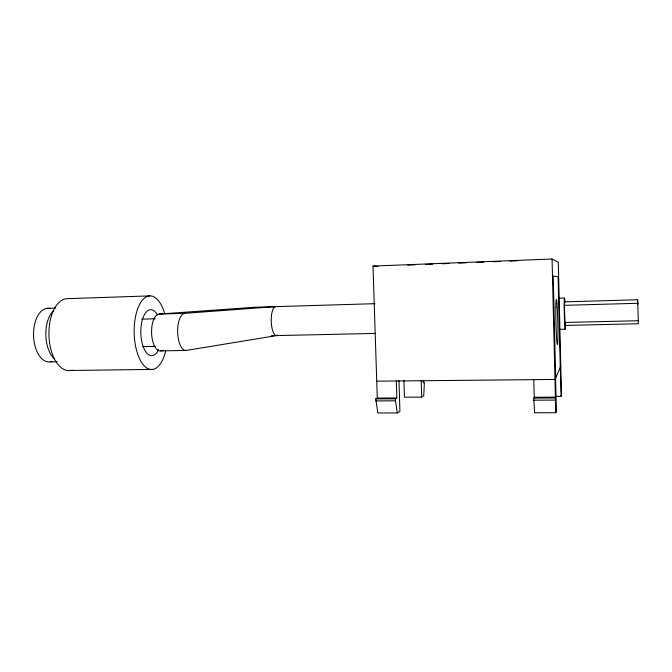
<?xml version="1.0" encoding="UTF-8"?>
<svg xmlns="http://www.w3.org/2000/svg" width="672" height="672" viewBox="0 0 672 672"><rect width="100%" height="100%" fill="white"/><g stroke="black" fill="none" stroke-linecap="round" stroke-linejoin="round"><path stroke-width="1.01" d="M564.371 305.332L564.564 301.862L637.636 299.762L638.341 322.384A12.004 0.479 88.8 0 1 638.123 323.753L565.127 325.424L564.371 305.332L638.039 303.282M565.278 323.602L565.127 325.424M533.795 379.655L534.24 397.253L533.77 398.101L534.626 412.759L555.803 412.726L556.366 410.97L555.568 378.143M555.912 396.354L561.061 396.329L561.49 394.985L558.298 262.298L552.065 259.022L373.002 266.078L377.294 398.084L375.724 398.899L377.773 412.978L397.32 412.952L399.924 411.264L398.966 380.722M555.803 412.726L552.065 259.022M560.801 366.24L554.988 379.453L376.74 381.167M403.922 380.612L404.443 397.186L421.722 397.093L423.738 395.783L424.41 382.166L423.343 382.771L423.284 380.806M375.724 398.899L395.413 398.798L396.85 397.975L396.312 380.982M374.976 303.677L254.99 307.238L159.138 314.068A18.446 8.19 88.6 0 0 151.612 333.43A18.446 8.19 88.6 0 0 160.7 350.902L186.312 350.423L276.587 335.588L375.245 333.421M160.7 350.902L163.808 350.414M159.138 314.068L184.783 313.328L275.52 306.625A14.498 4.721 88.4 0 0 271.387 323.56A14.498 4.721 88.4 0 0 277.78 334.9M407.694 265.112L415.002 264.827M425.435 264.415L432.743 264.13M442.134 263.76L449.434 263.474M458.825 263.105L466.133 262.819M476.566 262.408L483.874 262.114M493.265 261.744L500.564 261.458M509.956 261.089L517.264 260.803M149.89 295.89L67.267 298.67A35.994 19.295 88.5 0 0 49.081 338.092A35.994 19.295 88.5 0 0 72.248 370.087M47.62 308.297L55.625 308.045M559.23 298.208L564.472 298.049M141.607 319.158L155.165 318.788M564.782 322.468L638.4 320.729M271.463 335.698L273.512 335.656M559.961 329.356L565.211 329.238M142.792 346.651L155.291 346.408M50.156 361.864L57.145 361.754M70.602 370.499L153.023 369.382M377.294 398.084L396.85 397.975M534.24 397.253L555.425 397.144M533.77 398.101L555.106 397.992M375.791 400.898L395.48 400.814L397.32 412.952M533.82 400.184L555.156 400.092M373.002 266.078L378.118 266.465M421.218 380.444L421.722 397.093M395.413 398.798L395.48 400.814M560.364 367.24L561.061 396.329M560.272 367.433L558.088 276.73L553.199 275.965L555.677 377.891M637.736 304.651L637.636 299.762A12.004 0.479 88.8 0 0 637.426 301.258M158.634 349.558A23.008 10.408 88.6 0 1 144.236 349.096A23.008 10.408 88.6 0 1 143.17 317.318A23.008 10.408 88.6 0 1 157.475 314.924M165.673 350.977A36.834 16.666 88.6 0 1 140.851 361.217A36.834 16.666 88.6 0 1 139.297 305.021A36.834 16.666 88.6 0 1 164.632 313.328M54.6 359.117A26.93 14.65 88.5 0 1 45.839 334.841A26.93 14.65 88.5 0 1 53.718 310.565M52.072 361.36A26.838 14.927 88.5 0 1 33.566 335.656A26.838 14.927 88.5 0 1 50.543 308.675M186.312 350.423A18.581 7.762 88.6 0 1 177.668 332.816A18.581 7.762 88.6 0 1 184.783 313.328M565.463 322.644A15.607 0.529 88.7 0 1 564.791 325.928A15.607 0.529 88.7 0 1 564.203 303.416A15.607 0.529 88.7 0 1 564.942 302.4M555.836 307.255A22.336 0.932 88.7 0 0 557.18 343.93A22.336 0.932 88.7 0 0 557.6 314.941A22.336 0.932 88.7 0 0 555.836 307.255"/></g></svg>
